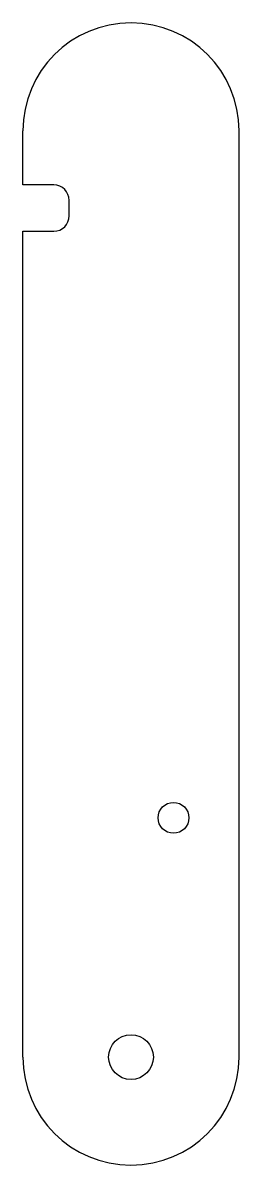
# Model space of a CAD drawing. Extents: x -22.5 to -8.5, y -22.5 to 51.5.
import ezdxf

# ---------------------------------------------------------------- set-up
doc = ezdxf.new("R2010")
doc.units = 0
doc.layers.get('0').update_dxf_attribs({"linetype": 'CONTINUOUS'})

msp = doc.modelspace()

# ---------------------------------------------------------------- linework, layer by layer
at = {"color": 7, "linetype": 'CONTINUOUS'}
for p, q in [((-22.5, 41), (-22.5, 44.5)), ((-8.5, -15.5), (-8.5, 44.5)), ((-20.5, 41), (-22.5, 41)), ((-19.5, 39), (-19.5, 40)), ((-22.5, 38), (-20.5, 38)), ((-22.5, -15.5), (-22.5, 38))]:
    msp.add_line(p, q, dxfattribs=at)
for centre, radius in [((-12.75, 0), 1), ((-15.5, -15.5), 1.45)]:
    msp.add_circle(centre, radius, dxfattribs=at)
for centre, radius, start, end in [((-15.5, 44.5), 7, 0, 180), ((-20.5, 40), 1, 0, 90), ((-20.5, 39), 1, 270, 0), ((-15.5, -15.5), 7, 180, 0)]:
    msp.add_arc(centre, radius, start, end, dxfattribs=at)

doc.saveas('drawing.dxf')
